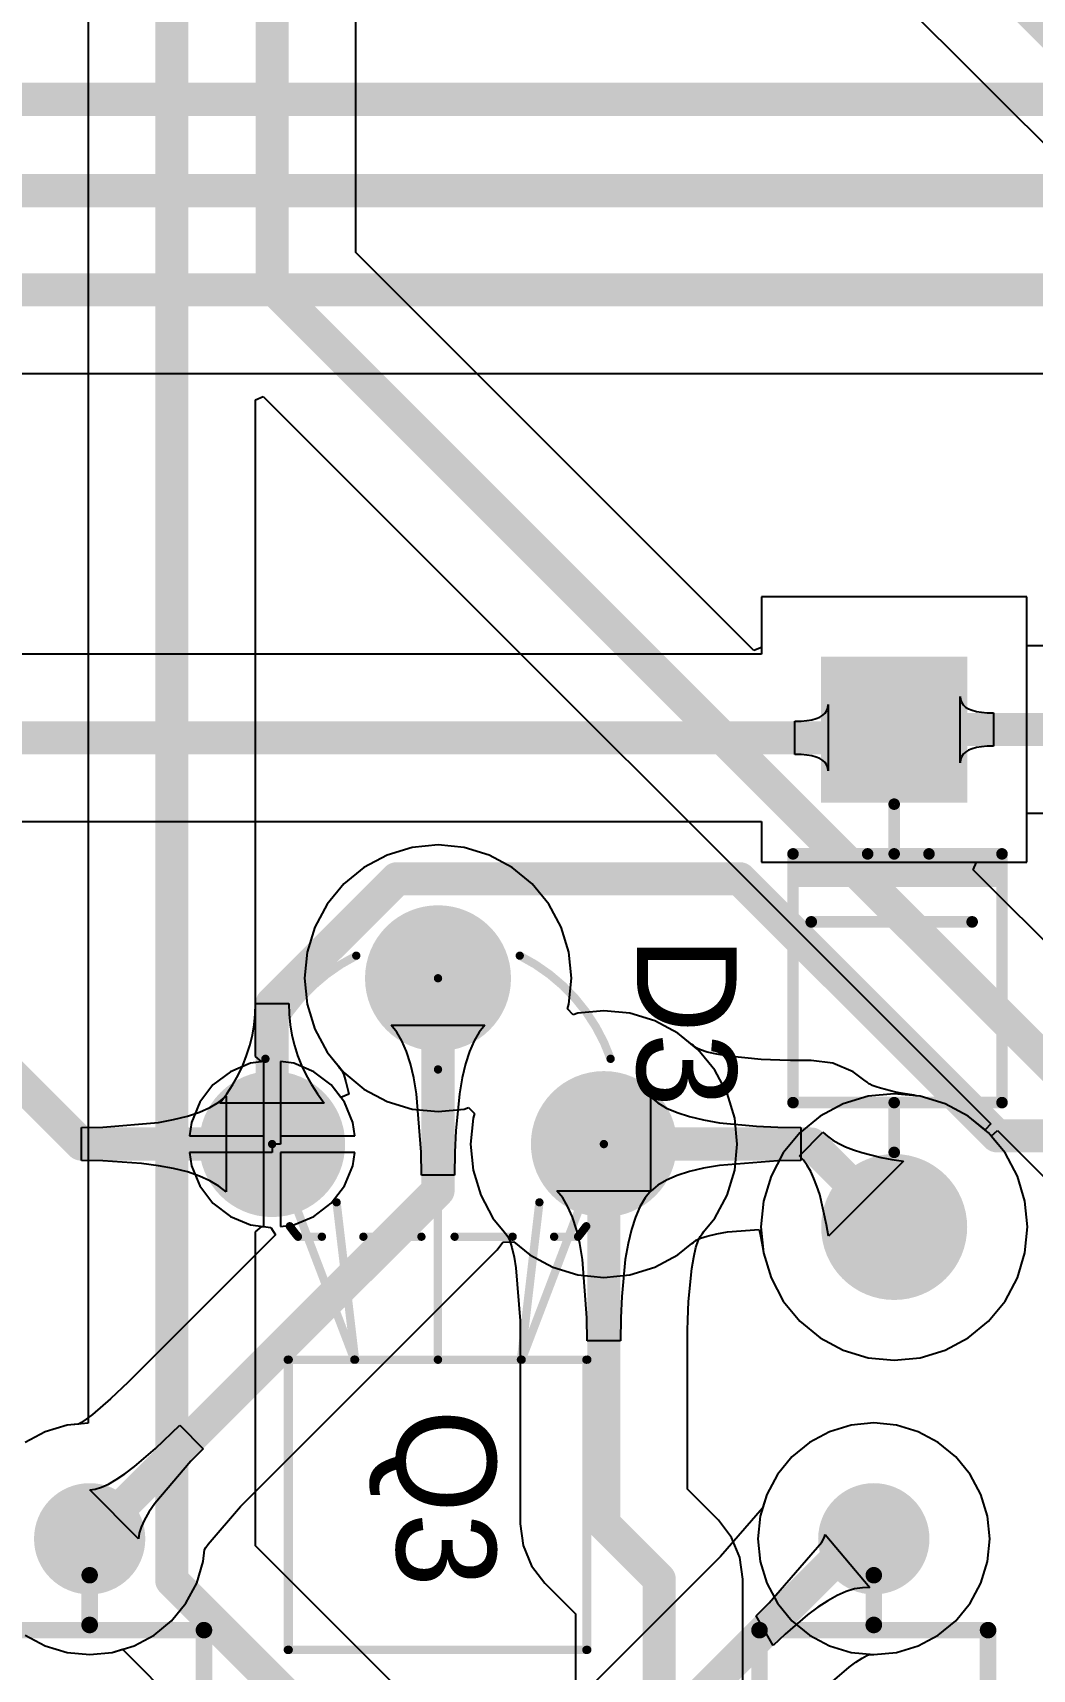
# Model space of a CAD drawing. Header units: millimetres. Extents: x 0 to 190, y 0 to 100.
# Drawn here: x 130.19 to 145.5, y 39.71 to 64.78 of the extents above; entities that cross this region are included whole.
import ezdxf

# ---------------------------------------------------------------- set-up
doc = ezdxf.new("R2010")
doc.units = ezdxf.units.MM
for name, color, linetype in [('BottomLayer', 5, 'Continuous'), ('BottomSolder', 6, 'Continuous'), ('Mechanical13', 56, 'Continuous'), ('MultiLayer', 9, 'Continuous'), ('PadHoleLayer', 156, 'Continuous'), ('TopLayer', 1, 'Continuous'), ('TopOverlay', 2, 'Continuous'), ('TopSolder', 216, 'Continuous')]:
    doc.layers.add(name, color=color, linetype=linetype)

# ---------------------------------------------------------------- blocks, each defined once
blk = doc.blocks.new('_________1_2__33')
at = {"layer": 'BottomLayer'}
h = blk.add_hatch(color=5, dxfattribs=at)
edge = h.paths.add_edge_path()
edge.add_arc((-6.4, 0), 0.75, 0, 360)
h = blk.add_hatch(color=5, dxfattribs=at)
edge = h.paths.add_edge_path()
edge.add_arc((6.4, 0), 0.75, 0, 360)
at = {"layer": 'BottomSolder'}
h = blk.add_hatch(color=6, dxfattribs=at)
edge = h.paths.add_edge_path()
edge.add_arc((-6.4, 0), 0.852, 0, 360)
h = blk.add_hatch(color=6, dxfattribs=at)
edge = h.paths.add_edge_path()
edge.add_arc((6.4, 0), 0.852, 0, 360)
at = {"layer": 'MultiLayer'}
h = blk.add_hatch(color=9, dxfattribs=at)
edge = h.paths.add_edge_path()
edge.add_arc((-6.4, 0), 0.75, 0, 360)
h = blk.add_hatch(color=9, dxfattribs=at)
edge = h.paths.add_edge_path()
edge.add_arc((6.4, 0), 0.75, 0, 360)
at = {"layer": 'PadHoleLayer'}
h = blk.add_hatch(color=156, dxfattribs=at)
edge = h.paths.add_edge_path()
edge.add_arc((-6.4, 0), 0.35, 0, 360)
h = blk.add_hatch(color=156, dxfattribs=at)
edge = h.paths.add_edge_path()
edge.add_arc((6.4, 0), 0.35, 0, 360)
at = {"layer": 'TopLayer'}
h = blk.add_hatch(color=1, dxfattribs=at)
edge = h.paths.add_edge_path()
edge.add_arc((-6.4, 0), 0.75, 0, 360)
h = blk.add_hatch(color=1, dxfattribs=at)
edge = h.paths.add_edge_path()
edge.add_arc((6.4, 0), 0.75, 0, 360)
at = {"layer": 'TopSolder'}
h = blk.add_hatch(color=216, dxfattribs=at)
edge = h.paths.add_edge_path()
edge.add_arc((-6.4, 0), 0.852, 0, 360)
h = blk.add_hatch(color=216, dxfattribs=at)
edge = h.paths.add_edge_path()
edge.add_arc((6.4, 0), 0.852, 0, 360)
at = {"layer": 'TopOverlay', "const_width": 0.254}
for points in [[(-5, 1.75), (5, 1.75)], [(-5, 1.75), (-5, -1.75)], [(5, 1.75), (5, -1.75)], [(-5.842, 0), (-5.08, 0)], [(5.08, 0), (5.842, 0)], [(-5, -1.75), (5, -1.75)]]:
    blk.add_lwpolyline(points, dxfattribs=at)
at = {"layer": 'TopOverlay', "const_width": 0.127}
for points in [[(-5.064, 1.75, 1), (-4.937, 1.75, 1)], [(-5.064, 1.75, 1), (-4.937, 1.75, 1)], [(4.937, 1.75, 1), (5.064, 1.75, 1)], [(4.937, 1.75, 1), (5.064, 1.75, 1)], [(-5.905, 0, 1), (-5.779, 0, 1)], [(-5.144, 0, 1), (-5.016, 0, 1)], [(5.016, 0, 1), (5.144, 0, 1)], [(5.779, 0, 1), (5.905, 0, 1)], [(-5.064, -1.75, 1), (-4.937, -1.75, 1)], [(-5.064, -1.75, 1), (-4.937, -1.75, 1)], [(4.937, -1.75, 1), (5.064, -1.75, 1)], [(4.937, -1.75, 1), (5.064, -1.75, 1)]]:
    blk.add_lwpolyline(points, format="xyb", close=True, dxfattribs=at)
blk = doc.blocks.new('_________1_2__34')
at = {"layer": 'BottomLayer'}
h = blk.add_hatch(color=5, dxfattribs=at)
edge = h.paths.add_edge_path()
edge.add_arc((-6.4, 0), 0.75, 0, 360)
h = blk.add_hatch(color=5, dxfattribs=at)
edge = h.paths.add_edge_path()
edge.add_arc((6.4, 0), 0.75, 0, 360)
at = {"layer": 'BottomSolder'}
h = blk.add_hatch(color=6, dxfattribs=at)
edge = h.paths.add_edge_path()
edge.add_arc((-6.4, 0), 0.852, 0, 360)
h = blk.add_hatch(color=6, dxfattribs=at)
edge = h.paths.add_edge_path()
edge.add_arc((6.4, 0), 0.852, 0, 360)
at = {"layer": 'MultiLayer'}
h = blk.add_hatch(color=9, dxfattribs=at)
edge = h.paths.add_edge_path()
edge.add_arc((-6.4, 0), 0.75, 0, 360)
h = blk.add_hatch(color=9, dxfattribs=at)
edge = h.paths.add_edge_path()
edge.add_arc((6.4, 0), 0.75, 0, 360)
at = {"layer": 'PadHoleLayer'}
h = blk.add_hatch(color=156, dxfattribs=at)
edge = h.paths.add_edge_path()
edge.add_arc((-6.4, 0), 0.35, 0, 360)
h = blk.add_hatch(color=156, dxfattribs=at)
edge = h.paths.add_edge_path()
edge.add_arc((6.4, 0), 0.35, 0, 360)
at = {"layer": 'TopLayer'}
h = blk.add_hatch(color=1, dxfattribs=at)
edge = h.paths.add_edge_path()
edge.add_arc((-6.4, 0), 0.75, 0, 360)
h = blk.add_hatch(color=1, dxfattribs=at)
edge = h.paths.add_edge_path()
edge.add_arc((6.4, 0), 0.75, 0, 360)
at = {"layer": 'TopSolder'}
h = blk.add_hatch(color=216, dxfattribs=at)
edge = h.paths.add_edge_path()
edge.add_arc((-6.4, 0), 0.852, 0, 360)
h = blk.add_hatch(color=216, dxfattribs=at)
edge = h.paths.add_edge_path()
edge.add_arc((6.4, 0), 0.852, 0, 360)
at = {"layer": 'TopOverlay', "const_width": 0.254}
for points in [[(-5, -1.75), (-5, 1.75)], [(5, 1.75), (-5, 1.75)], [(5, -1.75), (5, 1.75)], [(-5.08, 0), (-5.842, 0)], [(5.842, 0), (5.08, 0)], [(5, -1.75), (-5, -1.75)]]:
    blk.add_lwpolyline(points, dxfattribs=at)
at = {"layer": 'TopOverlay', "const_width": 0.127}
for points in [[(-5.064, 1.75, 1), (-4.937, 1.75, 1)], [(-5.064, 1.75, 1), (-4.937, 1.75, 1)], [(4.937, 1.75, 1), (5.064, 1.75, 1)], [(4.937, 1.75, 1), (5.064, 1.75, 1)], [(-5.905, 0, 1), (-5.779, 0, 1)], [(-5.144, 0, 1), (-5.016, 0, 1)], [(5.016, 0, 1), (5.144, 0, 1)], [(5.779, 0, 1), (5.905, 0, 1)], [(-5.064, -1.75, 1), (-4.937, -1.75, 1)], [(-5.064, -1.75, 1), (-4.937, -1.75, 1)], [(4.937, -1.75, 1), (5.064, -1.75, 1)], [(4.937, -1.75, 1), (5.064, -1.75, 1)]]:
    blk.add_lwpolyline(points, format="xyb", close=True, dxfattribs=at)
blk = doc.blocks.new('TO_92_F____40')
at = {"layer": 'BottomLayer'}
h = blk.add_hatch(color=5, dxfattribs=at)
edge = h.paths.add_edge_path()
edge.add_arc((0, 2.54), 1.016, 0, 360)
h = blk.add_hatch(color=5, dxfattribs=at)
edge = h.paths.add_edge_path()
edge.add_arc((2.54, 0), 1.016, 0, 360)
h = blk.add_hatch(color=5, dxfattribs=at)
edge = h.paths.add_edge_path()
edge.add_arc((0, -2.54), 1.016, 0, 360)
at = {"layer": 'BottomSolder'}
h = blk.add_hatch(color=6, dxfattribs=at)
edge = h.paths.add_edge_path()
edge.add_arc((0, 2.54), 1.118, 0, 360)
h = blk.add_hatch(color=6, dxfattribs=at)
edge = h.paths.add_edge_path()
edge.add_arc((2.54, 0), 1.118, 0, 360)
h = blk.add_hatch(color=6, dxfattribs=at)
edge = h.paths.add_edge_path()
edge.add_arc((0, -2.54), 1.118, 0, 360)
at = {"layer": 'MultiLayer'}
h = blk.add_hatch(color=9, dxfattribs=at)
edge = h.paths.add_edge_path()
edge.add_arc((0, 2.54), 1.016, 0, 360)
h = blk.add_hatch(color=9, dxfattribs=at)
edge = h.paths.add_edge_path()
edge.add_arc((2.54, 0), 1.016, 0, 360)
h = blk.add_hatch(color=9, dxfattribs=at)
edge = h.paths.add_edge_path()
edge.add_arc((0, -2.54), 1.016, 0, 360)
at = {"layer": 'PadHoleLayer'}
h = blk.add_hatch(color=156, dxfattribs=at)
edge = h.paths.add_edge_path()
edge.add_arc((0, 2.54), 0.457, 0, 360)
h = blk.add_hatch(color=156, dxfattribs=at)
edge = h.paths.add_edge_path()
edge.add_arc((2.54, 0), 0.457, 0, 360)
h = blk.add_hatch(color=156, dxfattribs=at)
edge = h.paths.add_edge_path()
edge.add_arc((0, -2.54), 0.457, 0, 360)
at = {"layer": 'TopLayer'}
h = blk.add_hatch(color=1, dxfattribs=at)
edge = h.paths.add_edge_path()
edge.add_arc((0, 2.54), 1.016, 0, 360)
h = blk.add_hatch(color=1, dxfattribs=at)
edge = h.paths.add_edge_path()
edge.add_arc((2.54, 0), 1.016, 0, 360)
h = blk.add_hatch(color=1, dxfattribs=at)
edge = h.paths.add_edge_path()
edge.add_arc((0, -2.54), 1.016, 0, 360)
at = {"layer": 'TopSolder'}
h = blk.add_hatch(color=216, dxfattribs=at)
edge = h.paths.add_edge_path()
edge.add_arc((0, 2.54), 1.118, 0, 360)
h = blk.add_hatch(color=216, dxfattribs=at)
edge = h.paths.add_edge_path()
edge.add_arc((2.54, 0), 1.118, 0, 360)
h = blk.add_hatch(color=216, dxfattribs=at)
edge = h.paths.add_edge_path()
edge.add_arc((0, -2.54), 1.118, 0, 360)
at = {"layer": 'Mechanical13', "const_width": 0.127}
for points in [[(0, 2.54), (-3.302, 1.281)], [(-7.747, 2.286), (-3.302, 2.286)], [(-7.747, 2.286), (-7.747, -2.286)], [(-3.302, 2.286), (-3.302, -2.286)], [(-3.302, 0.002), (2.54, 0)], [(-3.302, -1.281), (0, -2.54)], [(-7.747, -2.286), (-3.302, -2.286)]]:
    blk.add_lwpolyline(points, dxfattribs=at)
at = {"layer": 'Mechanical13', "const_width": 0.0635}
for points in [[(-0.032, 2.54, 1), (0.032, 2.54, 1)], [(-7.779, 2.286, 1), (-7.715, 2.286, 1)], [(-7.779, 2.286, 1), (-7.715, 2.286, 1)], [(-3.334, 2.286, 1), (-3.27, 2.286, 1)], [(-3.334, 2.286, 1), (-3.27, 2.286, 1)], [(-3.334, 1.281, 1), (-3.27, 1.281, 1)], [(-3.334, 0.002, 1), (-3.27, 0.002, 1)], [(2.508, 0, 1), (2.572, 0, 1)], [(-3.334, -1.281, 1), (-3.27, -1.281, 1)], [(-7.779, -2.286, 1), (-7.715, -2.286, 1)], [(-7.779, -2.286, 1), (-7.715, -2.286, 1)], [(-3.334, -2.286, 1), (-3.27, -2.286, 1)], [(-3.334, -2.286, 1), (-3.27, -2.286, 1)], [(-0.032, -2.54, 1), (0.032, -2.54, 1)]]:
    blk.add_lwpolyline(points, format="xyb", close=True, dxfattribs=at)
at = {"layer": 'TopOverlay', "const_width": 0.127}
for points in [[(1.306, 2.643, -0.195037), (2.885, 1.252)], [(-1.419, 2.145, -0.018164), (-1.258, 2.27)], [(2.885, -1.252, -0.195037), (1.306, -2.643)], [(-1.258, -2.27, -0.018164), (-1.419, -2.145)]]:
    blk.add_lwpolyline(points, format="xyb", dxfattribs=at)
at = {"layer": 'TopOverlay', "const_width": 0.0635}
for points in [[(1.274, 2.643, 1), (1.338, 2.643, 1)], [(-7.78, 2.3, 1), (-7.716, 2.3, 1)], [(-7.78, 2.3, 1), (-7.716, 2.3, 1)], [(-3.335, 2.3, 1), (-3.271, 2.3, 1)], [(-3.335, 2.3, 1), (-3.271, 2.3, 1)], [(-1.29, 2.27, 1), (-1.227, 2.27, 1)], [(-1.451, 2.145, 1), (-1.387, 2.145, 1)], [(-1.451, 2.145, 1), (-1.387, 2.145, 1)], [(-1.451, 1.778, 1), (-1.387, 1.778, 1)], [(-0.924, 1.553, 1), (-0.861, 1.553, 1)], [(-3.334, 1.27, 1), (-3.27, 1.27, 1)], [(2.854, 1.252, 1), (2.917, 1.252, 1)], [(-1.451, 1.143, 1), (-1.387, 1.143, 1)], [(-1.451, 0.254, 1), (-1.387, 0.254, 1)], [(-3.335, 0, 1), (-3.271, 0, 1)], [(1.111, 0, 1), (1.175, 0, 1)], [(-1.451, -0.254, 1), (-1.387, -0.254, 1)], [(-3.334, -1.27, 1), (-3.27, -1.27, 1)], [(-1.451, -1.143, 1), (-1.387, -1.143, 1)], [(2.854, -1.252, 1), (2.917, -1.252, 1)], [(-0.924, -1.553, 1), (-0.861, -1.553, 1)], [(-1.451, -1.778, 1), (-1.387, -1.778, 1)], [(-7.78, -2.272, 1), (-7.716, -2.272, 1)], [(-7.78, -2.272, 1), (-7.716, -2.272, 1)], [(-3.335, -2.272, 1), (-3.271, -2.272, 1)], [(-3.335, -2.272, 1), (-3.271, -2.272, 1)], [(-1.451, -2.145, 1), (-1.387, -2.145, 1)], [(-1.451, -2.145, 1), (-1.387, -2.145, 1)], [(-1.29, -2.27, 1), (-1.227, -2.27, 1)], [(1.274, -2.643, 1), (1.338, -2.643, 1)]]:
    blk.add_lwpolyline(points, format="xyb", close=True, dxfattribs=at)
at = {"layer": 'TopOverlay', "const_width": 0.127}
for points in [[(-7.748, 2.3), (-3.303, 2.3)], [(-7.748, 2.3), (-7.748, -2.272)], [(-3.303, 2.3), (-3.303, -2.272)], [(-1.419, 2.145), (-1.419, 1.778)], [(-0.892, 1.553), (-3.302, 1.27)], [(-1.419, 1.143), (-1.419, 0.254)], [(-3.303, 0), (1.143, 0)], [(-1.419, -0.254), (-1.419, -1.143)], [(-3.302, -1.27), (-0.892, -1.553)], [(-1.419, -1.778), (-1.419, -2.145)], [(-7.748, -2.272), (-3.303, -2.272)]]:
    blk.add_lwpolyline(points, dxfattribs=at)
blk = doc.blocks.new('DIODE_1A_56')
at = {"layer": 'BottomLayer'}
blk.add_hatch(color=5, dxfattribs=at).paths.add_polyline_path([(-9.906, 1.016), (-7.874, 1.016), (-7.874, -1.016), (-9.906, -1.016)])
h = blk.add_hatch(color=5, dxfattribs=at)
edge = h.paths.add_edge_path()
edge.add_arc((-1.27, 0), 1.016, 0, 360)
at = {"layer": 'BottomSolder'}
blk.add_hatch(color=6, dxfattribs=at).paths.add_polyline_path([(-10.008, 1.118), (-7.772, 1.118), (-7.772, -1.118), (-10.008, -1.118)])
h = blk.add_hatch(color=6, dxfattribs=at)
edge = h.paths.add_edge_path()
edge.add_arc((-1.27, 0), 1.118, 0, 360)
at = {"layer": 'MultiLayer'}
blk.add_hatch(color=9, dxfattribs=at).paths.add_polyline_path([(-9.906, 1.016), (-7.874, 1.016), (-7.874, -1.016), (-9.906, -1.016)])
h = blk.add_hatch(color=9, dxfattribs=at)
edge = h.paths.add_edge_path()
edge.add_arc((-1.27, 0), 1.016, 0, 360)
at = {"layer": 'PadHoleLayer'}
h = blk.add_hatch(color=156, dxfattribs=at)
edge = h.paths.add_edge_path()
edge.add_arc((-8.89, 0), 0.445, 0, 360)
h = blk.add_hatch(color=156, dxfattribs=at)
edge = h.paths.add_edge_path()
edge.add_arc((-1.27, 0), 0.445, 0, 360)
at = {"layer": 'TopLayer'}
blk.add_hatch(color=1, dxfattribs=at).paths.add_polyline_path([(-9.906, 1.016), (-7.874, 1.016), (-7.874, -1.016), (-9.906, -1.016)])
h = blk.add_hatch(color=1, dxfattribs=at)
edge = h.paths.add_edge_path()
edge.add_arc((-1.27, 0), 1.016, 0, 360)
at = {"layer": 'TopOverlay'}
blk.add_hatch(color=2, dxfattribs=at).paths.add_polyline_path([(-6.985, -1.549), (-6.477, -1.549), (-6.477, 1.651), (-6.985, 1.651)])
at = {"layer": 'TopSolder'}
blk.add_hatch(color=216, dxfattribs=at).paths.add_polyline_path([(-10.008, 1.118), (-7.772, 1.118), (-7.772, -1.118), (-10.008, -1.118)])
h = blk.add_hatch(color=216, dxfattribs=at)
edge = h.paths.add_edge_path()
edge.add_arc((-1.27, 0), 1.118, 0, 360)
at = {"layer": 'TopOverlay', "const_width": 0.178}
for points in [[(-6.985, 0), (-6.985, 1.651)], [(-3.175, 1.651), (-6.985, 1.651)], [(-3.175, -1.549), (-3.175, 1.651)], [(-5.944, -1.27), (-5.944, 1.194)], [(-6.985, 0), (-6.985, 0.533)], [(-6.985, 0), (-7.747, 0)], [(-6.985, -1.549), (-6.985, 0)], [(-6.985, -0.406), (-6.985, 0)], [(-2.413, 0), (-3.175, 0)], [(-3.175, -1.549), (-6.985, -1.549)]]:
    blk.add_lwpolyline(points, dxfattribs=at)
at = {"layer": 'TopOverlay', "const_width": 0.0889}
for points in [[(-7.029, 1.651, 1), (-6.941, 1.651, 1)], [(-7.029, 1.651, 1), (-6.941, 1.651, 1)], [(-3.219, 1.651, 1), (-3.131, 1.651, 1)], [(-3.219, 1.651, 1), (-3.131, 1.651, 1)], [(-5.988, 1.194, 1), (-5.899, 1.194, 1)], [(-7.029, 0.533, 1), (-6.941, 0.533, 1)], [(-7.791, 0, 1), (-7.703, 0, 1)], [(-7.029, 0, 1), (-6.941, 0, 1)], [(-7.029, 0, 1), (-6.941, 0, 1)], [(-7.029, 0, 1), (-6.941, 0, 1)], [(-7.029, 0, 1), (-6.941, 0, 1)], [(-7.029, 0, 1), (-6.941, 0, 1)], [(-3.219, 0, 1), (-3.131, 0, 1)], [(-2.457, 0, 1), (-2.369, 0, 1)], [(-7.029, -0.406, 1), (-6.941, -0.406, 1)], [(-5.988, -1.27, 1), (-5.899, -1.27, 1)], [(-7.029, -1.549, 1), (-6.941, -1.549, 1)], [(-7.029, -1.549, 1), (-6.941, -1.549, 1)], [(-3.219, -1.549, 1), (-3.131, -1.549, 1)], [(-3.219, -1.549, 1), (-3.131, -1.549, 1)]]:
    blk.add_lwpolyline(points, format="xyb", close=True, dxfattribs=at)

msp = doc.modelspace()

# ---------------------------------------------------------------- linework, layer by layer
at = {"layer": 'BottomLayer'}
for p, q in [((127.977, 59.556), (162.735, 59.556)), ((145.415, 56.134), (141.351, 56.134)), ((141.351, 56.134), (141.351, 55.256)), ((145.415, 55.383), (145.415, 56.134)), ((141.351, 55.256), (129.286, 55.256)), ((157.861, 55.383), (145.415, 55.383)), ((142.353, 54.392), (142.368, 54.435)), ((142.368, 54.435), (142.373, 54.483)), ((142.373, 54.483), (142.373, 53.467)), ((144.393, 53.594), (144.393, 54.61)), ((144.393, 54.61), (144.398, 54.562)), ((144.398, 54.562), (144.413, 54.519)), ((144.413, 54.519), (144.439, 54.48)), ((144.439, 54.48), (144.475, 54.447)), ((144.475, 54.447), (144.521, 54.419)), ((144.521, 54.419), (144.577, 54.397)), ((141.862, 54.229), (141.959, 54.232)), ((141.862, 53.721), (141.862, 54.229)), ((141.959, 54.232), (142.046, 54.239)), ((142.046, 54.239), (142.123, 54.252)), ((142.123, 54.252), (142.189, 54.27)), ((142.189, 54.27), (142.245, 54.292)), ((142.245, 54.292), (142.291, 54.32)), ((142.291, 54.32), (142.327, 54.353)), ((142.327, 54.353), (142.353, 54.392)), ((144.577, 54.397), (144.643, 54.379)), ((144.643, 54.379), (144.72, 54.366)), ((144.72, 54.366), (144.807, 54.359)), ((144.807, 54.359), (144.904, 54.356)), ((144.904, 54.356), (144.904, 53.848)), ((141.959, 53.718), (141.862, 53.721)), ((142.046, 53.711), (141.959, 53.718)), ((142.123, 53.698), (142.046, 53.711)), ((142.189, 53.68), (142.123, 53.698)), ((142.245, 53.657), (142.189, 53.68)), ((142.291, 53.63), (142.245, 53.657)), ((144.413, 53.685), (144.398, 53.642)), ((144.439, 53.724), (144.413, 53.685)), ((144.475, 53.757), (144.439, 53.724)), ((144.521, 53.785), (144.475, 53.757)), ((144.577, 53.807), (144.521, 53.785)), ((144.643, 53.825), (144.577, 53.807)), ((144.72, 53.838), (144.643, 53.825)), ((144.807, 53.845), (144.72, 53.838)), ((144.904, 53.848), (144.807, 53.845)), ((142.327, 53.597), (142.291, 53.63)), ((142.353, 53.558), (142.327, 53.597)), ((142.368, 53.515), (142.353, 53.558)), ((142.373, 53.467), (142.368, 53.515)), ((144.398, 53.642), (144.393, 53.594)), ((129.286, 52.694), (141.351, 52.694)), ((141.351, 52.694), (141.351, 52.07)), ((145.415, 52.07), (145.415, 52.821)), ((145.415, 52.821), (157.861, 52.821)), ((135.617, 52.178), (135.264, 51.99)), ((136, 52.295), (135.617, 52.178)), ((136.398, 52.334), (136, 52.295)), ((136.796, 52.295), (136.398, 52.334)), ((137.179, 52.178), (136.796, 52.295)), ((137.532, 51.99), (137.179, 52.178)), ((135.264, 51.99), (134.954, 51.736)), ((137.842, 51.736), (137.532, 51.99)), ((141.351, 52.07), (145.415, 52.07)), ((134.954, 51.736), (134.7, 51.426)), ((138.096, 51.426), (137.842, 51.736)), ((134.7, 51.426), (134.512, 51.073)), ((138.284, 51.073), (138.096, 51.426)), ((134.512, 51.073), (134.395, 50.69)), ((138.401, 50.69), (138.284, 51.073)), ((134.395, 50.69), (134.356, 50.292)), ((138.44, 50.292), (138.401, 50.69)), ((134.356, 50.292), (134.395, 49.894)), ((138.401, 49.894), (138.44, 50.292)), ((133.599, 49.742), (133.604, 49.907)), ((133.604, 49.907), (134.112, 49.907)), ((134.112, 49.907), (134.117, 49.742)), ((134.395, 49.894), (134.512, 49.511)), ((138.379, 49.823), (138.401, 49.894)), ((133.582, 49.579), (133.599, 49.742)), ((134.117, 49.742), (134.134, 49.579)), ((138.469, 49.733), (138.379, 49.823)), ((138.54, 49.755), (138.469, 49.733)), ((138.938, 49.794), (138.54, 49.755)), ((139.336, 49.755), (138.938, 49.794)), ((139.719, 49.638), (139.336, 49.755)), ((140.072, 49.45), (139.719, 49.638)), ((133.517, 49.263), (133.555, 49.42)), ((133.555, 49.42), (133.582, 49.579)), ((134.134, 49.579), (134.161, 49.42)), ((134.161, 49.42), (134.199, 49.263)), ((134.512, 49.511), (134.7, 49.158)), ((135.767, 49.467), (135.679, 49.574)), ((135.679, 49.574), (137.117, 49.574)), ((135.846, 49.333), (135.767, 49.467)), ((137.029, 49.467), (136.95, 49.333)), ((137.117, 49.574), (137.029, 49.467)), ((140.283, 49.277), (140.072, 49.45)), ((133.468, 49.109), (133.517, 49.263)), ((134.199, 49.263), (134.248, 49.109)), ((134.7, 49.158), (134.873, 48.947)), ((135.916, 49.172), (135.846, 49.333)), ((135.977, 48.983), (135.916, 49.172)), ((136.88, 49.172), (136.819, 48.983)), ((136.95, 49.333), (136.88, 49.172)), ((140.309, 49.26), (140.283, 49.277)), ((140.353, 49.224), (140.309, 49.26)), ((140.362, 49.219), (140.353, 49.224)), ((140.419, 49.194), (140.362, 49.219)), ((140.522, 49.161), (140.419, 49.194)), ((140.668, 49.127), (140.522, 49.161)), ((133.526, 48.989), (133.218, 48.861)), ((133.337, 48.809), (133.408, 48.957)), ((133.408, 48.957), (133.468, 49.109)), ((133.731, 49.016), (133.526, 48.989)), ((133.731, 47.879), (133.731, 49.016)), ((134.19, 48.989), (133.985, 49.016)), ((133.985, 49.016), (133.985, 47.752)), ((134.498, 48.861), (134.19, 48.989)), ((134.248, 49.109), (134.308, 48.957)), ((134.308, 48.957), (134.379, 48.809)), ((134.873, 48.947), (134.89, 48.921)), ((134.89, 48.921), (134.926, 48.877)), ((136.028, 48.767), (135.977, 48.983)), ((136.819, 48.983), (136.768, 48.767)), ((140.844, 49.097), (140.668, 49.127)), ((141.347, 49.047), (140.844, 49.097)), ((141.63, 49.035), (141.347, 49.047)), ((141.794, 49.033), (141.63, 49.035)), ((142.113, 49.033), (141.794, 49.033)), ((142.445, 48.989), (142.113, 49.033)), ((142.753, 48.861), (142.445, 48.989)), ((132.952, 48.658), (132.749, 48.392)), ((133.218, 48.861), (132.952, 48.658)), ((133.162, 48.52), (133.255, 48.663)), ((133.255, 48.663), (133.337, 48.809)), ((134.379, 48.809), (134.461, 48.663)), ((134.461, 48.663), (134.554, 48.52)), ((134.764, 48.658), (134.498, 48.861)), ((134.911, 48.466), (134.764, 48.658)), ((134.926, 48.877), (134.931, 48.868)), ((134.931, 48.868), (134.956, 48.811)), ((134.956, 48.811), (134.989, 48.708)), ((134.989, 48.708), (135.023, 48.562)), ((136.07, 48.523), (136.028, 48.767)), ((136.768, 48.767), (136.726, 48.523)), ((142.916, 48.736), (142.753, 48.861)), ((142.972, 48.699), (142.916, 48.736)), ((142.997, 48.677), (142.972, 48.699)), ((143.011, 48.668), (142.997, 48.677)), ((143.048, 48.651), (143.011, 48.668)), ((143.106, 48.628), (143.048, 48.651)), ((132.749, 48.392), (132.621, 48.084)), ((132.906, 48.313), (133.043, 48.395)), ((133.043, 48.395), (133.156, 48.486)), ((133.059, 48.379), (133.162, 48.52)), ((133.156, 48.486), (133.156, 47.018)), ((134.554, 48.52), (134.657, 48.379)), ((135.031, 48.519), (134.911, 48.466)), ((135.023, 48.562), (135.031, 48.519)), ((136.139, 47.629), (136.07, 48.523)), ((136.726, 48.523), (136.671, 47.955)), ((139.656, 47.033), (139.656, 48.471)), ((139.656, 48.471), (139.763, 48.383)), ((139.763, 48.383), (139.897, 48.304)), ((143.172, 48.606), (143.106, 48.628)), ((143.403, 48.549), (143.172, 48.606)), ((143.523, 48.526), (143.403, 48.549)), ((143.684, 48.5), (143.523, 48.526)), ((143.716, 48.491), (143.684, 48.5)), ((143.781, 48.485), (143.716, 48.491)), ((144.164, 48.368), (143.781, 48.485)), ((132.35, 48.126), (132.56, 48.179)), ((132.56, 48.179), (132.745, 48.241)), ((132.745, 48.241), (132.906, 48.313)), ((134.657, 48.379), (133.059, 48.379)), ((139.897, 48.304), (140.058, 48.234)), ((140.058, 48.234), (140.247, 48.173)), ((140.247, 48.173), (140.463, 48.122)), ((144.517, 48.18), (144.164, 48.368)), ((144.827, 47.926), (144.517, 48.18)), ((130.937, 48.006), (131.268, 48.011)), ((130.937, 47.498), (130.937, 48.006)), ((131.268, 48.011), (132.116, 48.083)), ((132.116, 48.083), (132.35, 48.126)), ((132.621, 48.084), (132.594, 47.879)), ((136.671, 47.955), (136.657, 47.629)), ((140.463, 48.122), (140.707, 48.08)), ((140.707, 48.08), (141.275, 48.025)), ((141.275, 48.025), (141.601, 48.011)), ((141.601, 48.011), (141.954, 48.006)), ((141.933, 47.572), (142.293, 47.932)), ((141.954, 48.006), (141.954, 47.498)), ((142.293, 47.932), (142.361, 47.871)), ((145.081, 47.616), (144.827, 47.926)), ((132.594, 47.879), (133.731, 47.879)), ((133.985, 47.752), (133.858, 47.752)), ((133.858, 47.752), (133.858, 47.625)), ((142.361, 47.871), (142.442, 47.814)), ((142.442, 47.814), (142.535, 47.76)), ((142.535, 47.76), (142.64, 47.71)), ((142.64, 47.71), (142.758, 47.664)), ((142.758, 47.664), (142.887, 47.621)), ((131.268, 47.493), (130.937, 47.498)), ((131.858, 47.455), (131.268, 47.493)), ((132.116, 47.421), (131.858, 47.455)), ((132.35, 47.378), (132.116, 47.421)), ((133.858, 47.625), (132.594, 47.625)), ((132.594, 47.625), (132.621, 47.42)), ((132.621, 47.42), (132.749, 47.112)), ((136.144, 47.276), (136.139, 47.629)), ((136.657, 47.629), (136.652, 47.276)), ((140.463, 47.382), (140.247, 47.331)), ((140.707, 47.424), (140.463, 47.382)), ((141.601, 47.493), (140.707, 47.424)), ((141.954, 47.498), (141.601, 47.493)), ((141.994, 47.504), (141.933, 47.572)), ((142.051, 47.423), (141.994, 47.504)), ((142.105, 47.33), (142.051, 47.423)), ((143.525, 47.488), (142.377, 46.34)), ((142.887, 47.621), (143.182, 47.547)), ((143.182, 47.547), (143.348, 47.516)), ((143.348, 47.516), (143.525, 47.488)), ((145.269, 47.263), (145.081, 47.616)), ((132.56, 47.325), (132.35, 47.378)), ((132.745, 47.263), (132.56, 47.325)), ((132.906, 47.191), (132.745, 47.263)), ((133.043, 47.109), (132.906, 47.191)), ((136.652, 47.276), (136.144, 47.276)), ((139.897, 47.2), (139.763, 47.121)), ((140.058, 47.27), (139.897, 47.2)), ((140.247, 47.331), (140.058, 47.27)), ((142.155, 47.225), (142.105, 47.33)), ((142.201, 47.107), (142.155, 47.225)), ((145.386, 46.88), (145.269, 47.263)), ((132.749, 47.112), (132.952, 46.846)), ((133.156, 47.018), (133.043, 47.109)), ((139.763, 47.121), (139.656, 47.033)), ((142.244, 46.978), (142.201, 47.107)), ((142.349, 46.517), (142.244, 46.978)), ((145.425, 46.482), (145.386, 46.88)), ((132.952, 46.846), (133.218, 46.643)), ((133.218, 46.643), (133.526, 46.515)), ((133.526, 46.515), (133.84, 46.473)), ((133.84, 46.473), (133.91, 46.363)), ((140.522, 46.343), (140.668, 46.377)), ((140.668, 46.377), (140.833, 46.406)), ((140.833, 46.406), (141.315, 46.443)), ((141.315, 46.443), (141.342, 46.323)), ((142.377, 46.34), (142.349, 46.517)), ((145.386, 46.084), (145.425, 46.482)), ((133.91, 46.363), (131.654, 44.107)), ((133.383, 42.213), (137.304, 46.134)), ((137.304, 46.134), (137.392, 46.25)), ((137.392, 46.25), (137.557, 46.256)), ((137.557, 46.256), (137.804, 46.054)), ((140.072, 46.054), (140.283, 46.227)), ((140.283, 46.227), (140.309, 46.244)), ((140.309, 46.244), (140.353, 46.28)), ((140.353, 46.28), (140.362, 46.285)), ((140.362, 46.285), (140.419, 46.31)), ((140.419, 46.31), (140.522, 46.343)), ((141.342, 46.323), (141.365, 46.181)), ((141.365, 46.181), (141.374, 46.149)), ((141.374, 46.149), (141.38, 46.084)), ((137.804, 46.054), (138.157, 45.866)), ((139.719, 45.866), (140.072, 46.054)), ((141.38, 46.084), (141.497, 45.701)), ((145.269, 45.701), (145.386, 46.084)), ((138.157, 45.866), (138.54, 45.749)), ((138.54, 45.749), (138.938, 45.71)), ((138.938, 45.71), (139.336, 45.749)), ((139.336, 45.749), (139.719, 45.866)), ((141.497, 45.701), (141.685, 45.348)), ((145.081, 45.348), (145.269, 45.701)), ((141.685, 45.348), (141.939, 45.038)), ((144.827, 45.038), (145.081, 45.348)), ((141.939, 45.038), (142.249, 44.784)), ((144.517, 44.784), (144.827, 45.038)), ((142.249, 44.784), (142.602, 44.596)), ((144.164, 44.596), (144.517, 44.784)), ((142.602, 44.596), (142.985, 44.479)), ((142.985, 44.479), (143.383, 44.44)), ((143.383, 44.44), (143.781, 44.479)), ((143.781, 44.479), (144.164, 44.596)), ((131.654, 44.107), (131.384, 43.849)), ((131.384, 43.849), (131.106, 43.611)), ((130.718, 43.446), (130.385, 43.345)), ((130.894, 43.464), (130.718, 43.446)), ((130.929, 43.484), (130.894, 43.464)), ((131.009, 43.538), (130.929, 43.484)), ((131.106, 43.611), (131.009, 43.538)), ((132.072, 43.089), (132.444, 43.445)), ((132.444, 43.445), (132.803, 43.086)), ((142.725, 43.446), (142.392, 43.345)), ((143.071, 43.481), (142.725, 43.446)), ((143.417, 43.446), (143.071, 43.481)), ((143.75, 43.345), (143.417, 43.446)), ((130.385, 43.345), (130.078, 43.181)), ((142.085, 43.181), (141.816, 42.961)), ((142.392, 43.345), (142.085, 43.181)), ((144.057, 43.181), (143.75, 43.345)), ((144.326, 42.961), (144.057, 43.181)), ((131.748, 42.812), (132.072, 43.089)), ((132.615, 42.894), (132.061, 42.246)), ((132.803, 43.086), (132.615, 42.894)), ((141.816, 42.961), (141.596, 42.692)), ((144.547, 42.692), (144.326, 42.961)), ((131.472, 42.614), (131.604, 42.703)), ((131.604, 42.703), (131.748, 42.812)), ((141.596, 42.692), (141.432, 42.385)), ((144.711, 42.385), (144.547, 42.692)), ((131.064, 42.456), (131.148, 42.466)), ((131.814, 41.706), (131.064, 42.456)), ((131.148, 42.466), (131.244, 42.496)), ((131.244, 42.496), (131.352, 42.545)), ((131.352, 42.545), (131.472, 42.614)), ((141.432, 42.385), (141.367, 42.173)), ((144.812, 42.052), (144.711, 42.385)), ((132.061, 42.246), (131.972, 42.114)), ((132.878, 41.625), (133.372, 42.202)), ((133.372, 42.202), (133.383, 42.213)), ((141.367, 42.173), (140.726, 41.437)), ((131.854, 41.886), (131.824, 41.79)), ((131.903, 41.994), (131.854, 41.886)), ((131.972, 42.114), (131.903, 41.994)), ((144.846, 41.706), (144.812, 42.052)), ((131.824, 41.79), (131.814, 41.706)), ((132.842, 41.571), (132.878, 41.625)), ((141.467, 40.727), (142.276, 41.656)), ((142.276, 41.656), (142.31, 41.722)), ((142.31, 41.722), (142.324, 41.772)), ((142.324, 41.772), (143.012, 40.958)), ((144.812, 41.36), (144.846, 41.706)), ((132.804, 41.36), (132.822, 41.536)), ((132.822, 41.536), (132.842, 41.571)), ((140.726, 41.437), (138.519, 39.23)), ((132.703, 41.027), (132.804, 41.36)), ((144.711, 41.027), (144.812, 41.36)), ((132.539, 40.72), (132.703, 41.027)), ((142.647, 40.897), (142.511, 40.837)), ((142.776, 40.937), (142.647, 40.897)), ((142.898, 40.957), (142.776, 40.937)), ((143.012, 40.958), (142.898, 40.957)), ((144.547, 40.72), (144.711, 41.027)), ((132.319, 40.451), (132.539, 40.72)), ((141.27, 40.528), (141.467, 40.727)), ((142.214, 40.66), (142.055, 40.541)), ((142.366, 40.758), (142.214, 40.66)), ((142.511, 40.837), (142.366, 40.758)), ((144.326, 40.451), (144.547, 40.72)), ((132.05, 40.231), (132.319, 40.451)), ((141.53, 40.07), (141.27, 40.528)), ((142.055, 40.541), (141.712, 40.247)), ((144.057, 40.231), (144.326, 40.451)), ((130.078, 40.231), (130.385, 40.067)), ((131.743, 40.067), (132.05, 40.231)), ((141.712, 40.247), (141.53, 40.07)), ((143.75, 40.067), (144.057, 40.231)), ((130.385, 40.067), (130.718, 39.966)), ((130.718, 39.966), (131.064, 39.931)), ((131.064, 39.931), (131.41, 39.966)), ((131.41, 39.966), (131.743, 40.067)), ((142.798, 39.817), (142.892, 39.878)), ((142.892, 39.878), (142.962, 39.916)), ((142.962, 39.916), (143.002, 39.933)), ((143.002, 39.933), (143.021, 39.934)), ((143.021, 39.934), (143.032, 39.935)), ((143.032, 39.935), (143.071, 39.931)), ((143.071, 39.931), (143.417, 39.966)), ((143.417, 39.966), (143.75, 40.067)), ((142.404, 39.489), (142.695, 39.74)), ((142.695, 39.74), (142.798, 39.817))]:
    msp.add_line(p, q, dxfattribs=at)
at = {"layer": 'BottomLayer', "const_width": 0.508}
for points in [[(127.762, 63.754), (161.29, 63.754)], [(127.889, 62.357), (162.433, 62.357)], [(127.447, 60.837), (163.453, 60.837)], [(127.254, 53.975), (143.256, 53.975)], [(143.256, 53.975), (143.383, 54.102)], [(143.383, 54.102), (159.258, 54.102)], [(133.858, 49.907), (135.767, 51.816)], [(135.767, 51.816), (141.02, 51.816)], [(141.02, 51.816), (144.957, 47.879)], [(127.718, 50.971), (130.937, 47.752)], [(136.398, 47.04), (136.398, 50.292)], [(133.858, 47.752), (133.858, 49.907)], [(144.957, 47.879), (150.622, 47.879)], [(130.937, 47.752), (133.858, 47.752)], [(138.938, 47.752), (142.113, 47.752)], [(142.113, 47.752), (143.383, 46.482)], [(131.064, 41.706), (136.398, 47.04)], [(138.515, 37.414), (142.807, 41.706)], [(142.807, 41.706), (143.071, 41.706)]]:
    msp.add_lwpolyline(points, dxfattribs=at)
at = {"layer": 'BottomLayer', "const_width": 0.254}
for points in [[(143.129, 53.975, 1), (143.383, 53.975, 1)], [(143.129, 53.975, 1), (143.383, 53.975, 1)], [(143.256, 54.102, 1), (143.51, 54.102, 1)], [(143.256, 54.102, 1), (143.51, 54.102, 1)], [(135.64, 51.816, 1), (135.894, 51.816, 1)], [(135.64, 51.816, 1), (135.894, 51.816, 1)], [(140.893, 51.816, 1), (141.147, 51.816, 1)], [(140.893, 51.816, 1), (141.147, 51.816, 1)], [(136.271, 50.292, 1), (136.525, 50.292, 1)], [(133.731, 49.907, 1), (133.985, 49.907, 1)], [(133.731, 49.907, 1), (133.985, 49.907, 1)], [(144.83, 47.879, 1), (145.084, 47.879, 1)], [(144.83, 47.879, 1), (145.084, 47.879, 1)], [(130.81, 47.752, 1), (131.064, 47.752, 1)], [(130.81, 47.752, 1), (131.064, 47.752, 1)], [(133.731, 47.752, 1), (133.985, 47.752, 1)], [(133.731, 47.752, 1), (133.985, 47.752, 1)], [(138.811, 47.752, 1), (139.065, 47.752, 1)], [(141.986, 47.752, 1), (142.24, 47.752, 1)], [(141.986, 47.752, 1), (142.24, 47.752, 1)], [(136.271, 47.04, 1), (136.525, 47.04, 1)], [(136.271, 47.04, 1), (136.525, 47.04, 1)], [(143.256, 46.482, 1), (143.51, 46.482, 1)], [(130.937, 41.706, 1), (131.191, 41.706, 1)], [(142.68, 41.706, 1), (142.934, 41.706, 1)], [(142.68, 41.706, 1), (142.934, 41.706, 1)], [(142.944, 41.706, 1), (143.198, 41.706, 1)]]:
    msp.add_lwpolyline(points, format="xyb", close=True, dxfattribs=at)
at = {"layer": 'TopLayer'}
for p, q in [((131.041, 85.925), (131.041, 43.478)), ((135.139, 61.407), (135.139, 73.45)), ((135.256, 73.498), (159.519, 49.235)), ((141.234, 55.312), (135.139, 61.407)), ((133.603, 59.154), (133.72, 59.203)), ((133.72, 59.203), (144.861, 48.062)), ((133.603, 49.096), (133.603, 59.154)), ((145.415, 56.134), (141.351, 56.134)), ((141.351, 56.134), (141.351, 55.361)), ((145.415, 52.07), (145.415, 56.134)), ((141.351, 55.361), (141.234, 55.312)), ((135.617, 52.178), (135.264, 51.99)), ((136, 52.295), (135.617, 52.178)), ((136.398, 52.334), (136, 52.295)), ((136.796, 52.295), (136.398, 52.334)), ((137.179, 52.178), (136.796, 52.295)), ((137.532, 51.99), (137.179, 52.178)), ((135.264, 51.99), (134.954, 51.736)), ((137.842, 51.736), (137.532, 51.99)), ((144.593, 51.953), (144.642, 52.07)), ((149.501, 47.045), (144.593, 51.953)), ((144.642, 52.07), (145.415, 52.07)), ((134.954, 51.736), (134.7, 51.426)), ((138.096, 51.426), (137.842, 51.736)), ((134.7, 51.426), (134.512, 51.073)), ((138.284, 51.073), (138.096, 51.426)), ((134.512, 51.073), (134.395, 50.69)), ((138.401, 50.69), (138.284, 51.073)), ((134.395, 50.69), (134.356, 50.292)), ((138.44, 50.292), (138.401, 50.69)), ((134.356, 50.292), (134.395, 49.894)), ((138.401, 49.894), (138.44, 50.292)), ((134.395, 49.894), (134.512, 49.511)), ((138.379, 49.823), (138.401, 49.894)), ((138.469, 49.733), (138.379, 49.823)), ((138.54, 49.755), (138.469, 49.733)), ((138.938, 49.794), (138.54, 49.755)), ((139.336, 49.755), (138.938, 49.794)), ((139.719, 49.638), (139.336, 49.755)), ((140.072, 49.45), (139.719, 49.638)), ((134.512, 49.511), (134.7, 49.158)), ((140.382, 49.196), (140.072, 49.45)), ((134.7, 49.158), (134.954, 48.848)), ((140.636, 48.886), (140.382, 49.196)), ((133.698, 49.012), (133.603, 49.096)), ((133.731, 49.016), (133.698, 49.012)), ((133.731, 47.752), (133.731, 49.016)), ((134.19, 48.989), (133.985, 49.016)), ((133.985, 49.016), (133.985, 47.879)), ((134.498, 48.861), (134.19, 48.989)), ((140.824, 48.533), (140.636, 48.886)), ((134.764, 48.658), (134.498, 48.861)), ((134.967, 48.392), (134.764, 48.658)), ((134.954, 48.848), (135.264, 48.594)), ((135.095, 48.084), (134.967, 48.392)), ((135.264, 48.594), (135.617, 48.406)), ((135.617, 48.406), (136, 48.289)), ((140.941, 48.15), (140.824, 48.533)), ((142.985, 48.485), (142.602, 48.368)), ((143.383, 48.524), (142.985, 48.485)), ((143.781, 48.485), (143.383, 48.524)), ((144.164, 48.368), (143.781, 48.485)), ((136, 48.289), (136.398, 48.25)), ((136.398, 48.25), (136.796, 48.289)), ((136.796, 48.289), (136.867, 48.311)), ((136.867, 48.311), (136.957, 48.221)), ((136.935, 48.15), (136.896, 47.752)), ((136.957, 48.221), (136.935, 48.15)), ((140.98, 47.752), (140.941, 48.15)), ((142.249, 48.18), (141.939, 47.926)), ((142.602, 48.368), (142.249, 48.18)), ((144.517, 48.18), (144.164, 48.368)), ((144.776, 47.968), (144.517, 48.18)), ((135.122, 47.879), (135.095, 48.084)), ((141.939, 47.926), (141.685, 47.616)), ((144.861, 48.062), (144.776, 47.968)), ((144.869, 47.875), (144.963, 47.96)), ((144.963, 47.96), (147.424, 45.499)), ((133.731, 46.488), (133.731, 47.752)), ((133.985, 47.879), (135.122, 47.879)), ((136.896, 47.752), (136.935, 47.354)), ((140.941, 47.354), (140.98, 47.752)), ((145.081, 47.616), (144.869, 47.875)), ((135.122, 47.625), (133.985, 47.625)), ((133.985, 47.625), (133.985, 46.488)), ((134.967, 47.112), (135.095, 47.42)), ((135.095, 47.42), (135.122, 47.625)), ((141.685, 47.616), (141.497, 47.263)), ((145.269, 47.263), (145.081, 47.616)), ((136.935, 47.354), (137.052, 46.971)), ((140.824, 46.971), (140.941, 47.354)), ((141.497, 47.263), (141.38, 46.88)), ((145.386, 46.88), (145.269, 47.263)), ((134.764, 46.846), (134.967, 47.112)), ((137.052, 46.971), (137.24, 46.618)), ((138.307, 46.927), (138.219, 47.034)), ((138.219, 47.034), (139.657, 47.034)), ((138.386, 46.793), (138.307, 46.927)), ((139.569, 46.927), (139.49, 46.793)), ((139.657, 47.034), (139.569, 46.927)), ((140.636, 46.618), (140.824, 46.971)), ((141.38, 46.88), (141.341, 46.482)), ((145.425, 46.482), (145.386, 46.88)), ((134.19, 46.515), (134.498, 46.643)), ((134.498, 46.643), (134.764, 46.846)), ((138.456, 46.632), (138.386, 46.793)), ((138.517, 46.443), (138.456, 46.632)), ((139.42, 46.632), (139.359, 46.443)), ((139.49, 46.793), (139.42, 46.632)), ((133.603, 46.408), (133.698, 46.492)), ((133.603, 41.598), (133.603, 46.408)), ((133.698, 46.492), (133.731, 46.488)), ((133.985, 46.488), (134.19, 46.515)), ((137.24, 46.618), (137.413, 46.407)), ((137.413, 46.407), (137.43, 46.381)), ((137.43, 46.381), (137.466, 46.337)), ((138.568, 46.227), (138.517, 46.443)), ((139.359, 46.443), (139.308, 46.227)), ((140.41, 46.337), (140.446, 46.381)), ((140.446, 46.381), (140.463, 46.407)), ((140.463, 46.407), (140.636, 46.618)), ((141.341, 46.482), (141.38, 46.084)), ((145.386, 46.084), (145.425, 46.482)), ((137.466, 46.337), (137.471, 46.328)), ((137.471, 46.328), (137.496, 46.271)), ((137.496, 46.271), (137.529, 46.168)), ((137.529, 46.168), (137.563, 46.022)), ((138.61, 45.983), (138.568, 46.227)), ((139.308, 46.227), (139.266, 45.983)), ((140.313, 46.022), (140.347, 46.168)), ((140.347, 46.168), (140.38, 46.271)), ((140.38, 46.271), (140.405, 46.328)), ((140.405, 46.328), (140.41, 46.337)), ((137.563, 46.022), (137.592, 45.857)), ((138.679, 45.089), (138.61, 45.983)), ((139.266, 45.983), (139.211, 45.415)), ((140.283, 45.846), (140.313, 46.022)), ((141.38, 46.084), (141.497, 45.701)), ((145.269, 45.701), (145.386, 46.084)), ((137.592, 45.857), (137.655, 45.042)), ((140.233, 45.343), (140.283, 45.846)), ((141.497, 45.701), (141.685, 45.348)), ((145.081, 45.348), (145.269, 45.701)), ((139.211, 45.415), (139.197, 45.089)), ((140.221, 45.06), (140.233, 45.343)), ((141.685, 45.348), (141.939, 45.038)), ((144.827, 45.038), (145.081, 45.348)), ((137.655, 45.042), (137.657, 44.896)), ((137.657, 44.896), (137.657, 41.933)), ((138.684, 44.736), (138.679, 45.089)), ((139.197, 45.089), (139.192, 44.736)), ((140.219, 44.896), (140.221, 45.06)), ((140.219, 42.464), (140.219, 44.896)), ((141.939, 45.038), (142.249, 44.784)), ((144.517, 44.784), (144.827, 45.038)), ((139.192, 44.736), (138.684, 44.736)), ((142.249, 44.784), (142.602, 44.596)), ((144.164, 44.596), (144.517, 44.784)), ((142.602, 44.596), (142.985, 44.479)), ((142.985, 44.479), (143.383, 44.44)), ((143.383, 44.44), (143.781, 44.479)), ((143.781, 44.479), (144.164, 44.596)), ((130.718, 43.446), (130.385, 43.345)), ((131.041, 43.478), (130.718, 43.446)), ((142.725, 43.446), (142.392, 43.345)), ((143.071, 43.481), (142.725, 43.446)), ((143.417, 43.446), (143.071, 43.481)), ((143.75, 43.345), (143.417, 43.446)), ((130.385, 43.345), (130.078, 43.181)), ((142.085, 43.181), (141.816, 42.961)), ((142.392, 43.345), (142.085, 43.181)), ((144.057, 43.181), (143.75, 43.345)), ((144.326, 42.961), (144.057, 43.181)), ((141.816, 42.961), (141.596, 42.692)), ((144.547, 42.692), (144.326, 42.961)), ((141.596, 42.692), (141.432, 42.385)), ((144.711, 42.385), (144.547, 42.692)), ((140.691, 41.992), (140.219, 42.464)), ((141.432, 42.385), (141.331, 42.052)), ((144.812, 42.052), (144.711, 42.385)), ((137.657, 41.933), (137.701, 41.602)), ((140.894, 41.727), (140.691, 41.992)), ((141.331, 42.052), (141.297, 41.706)), ((144.846, 41.706), (144.812, 42.052)), ((141.022, 41.418), (140.894, 41.727)), ((141.297, 41.706), (141.331, 41.36)), ((144.812, 41.36), (144.846, 41.706)), ((136.002, 39.198), (133.603, 41.598)), ((137.701, 41.602), (137.829, 41.293)), ((141.066, 41.086), (141.022, 41.418)), ((137.829, 41.293), (138.032, 41.027)), ((141.331, 41.36), (141.432, 41.027)), ((144.711, 41.027), (144.812, 41.36)), ((138.032, 41.027), (138.504, 40.556)), ((141.066, 35.68), (141.066, 41.086)), ((141.432, 41.027), (141.596, 40.72)), ((144.547, 40.72), (144.711, 41.027)), ((141.596, 40.72), (141.816, 40.451)), ((144.326, 40.451), (144.547, 40.72)), ((138.504, 40.556), (138.504, 39.192)), ((141.816, 40.451), (142.085, 40.231)), ((144.057, 40.231), (144.326, 40.451)), ((130.078, 40.231), (130.385, 40.067)), ((142.085, 40.231), (142.392, 40.067)), ((143.75, 40.067), (144.057, 40.231)), ((130.385, 40.067), (130.718, 39.966)), ((130.718, 39.966), (131.064, 39.931)), ((131.064, 39.931), (131.41, 39.966)), ((131.41, 39.966), (131.565, 40.013)), ((131.565, 40.013), (134.188, 37.389)), ((142.392, 40.067), (142.725, 39.966)), ((142.725, 39.966), (143.071, 39.931)), ((143.071, 39.931), (143.417, 39.966)), ((143.417, 39.966), (143.75, 40.067))]:
    msp.add_line(p, q, dxfattribs=at)
at = {"layer": 'TopLayer', "const_width": 0.508}
for points in [[(132.322, 41.067), (132.322, 86.455)], [(133.858, 60.877), (133.858, 86.106)], [(135.255, 75.311), (169.18, 41.386)], [(133.858, 60.877), (148.705, 46.03)], [(138.938, 41.933), (138.938, 47.752)], [(138.938, 41.933), (139.785, 41.086)], [(132.322, 41.067), (135.975, 37.414)], [(139.785, 35.68), (139.785, 41.086)]]:
    msp.add_lwpolyline(points, dxfattribs=at)
at = {"layer": 'TopLayer', "const_width": 0.254}
for points in [[(133.731, 60.877, 1), (133.985, 60.877, 1)], [(133.731, 60.877, 1), (133.985, 60.877, 1)], [(138.811, 47.752, 1), (139.065, 47.752, 1)], [(138.811, 41.933, 1), (139.065, 41.933, 1)], [(138.811, 41.933, 1), (139.065, 41.933, 1)], [(132.195, 41.067, 1), (132.449, 41.067, 1)], [(132.195, 41.067, 1), (132.449, 41.067, 1)], [(139.658, 41.086, 1), (139.912, 41.086, 1)], [(139.658, 41.086, 1), (139.912, 41.086, 1)]]:
    msp.add_lwpolyline(points, format="xyb", close=True, dxfattribs=at)

# ---------------------------------------------------------------- block references
for name, p, rotation in [('DIODE_1A_56', (143.383, 45.212), 270), ('TO_92_F____40', (136.398, 47.752), 90), ('_________1_2__33', (131.064, 35.306), 90), ('_________1_2__34', (143.071, 35.306), 270)]:
    msp.add_blockref(name, p, dxfattribs=dict(rotation=rotation))

# ---------------------------------------------------------------- texts
at = {"layer": 'TopOverlay'}
for s, p in [('D3', (139.446, 50.927)), ('Q3', (135.763, 43.688))]:
    msp.add_text(s, height=1.524, rotation=270, dxfattribs=at).set_placement(p)

doc.saveas('drawing.dxf')
